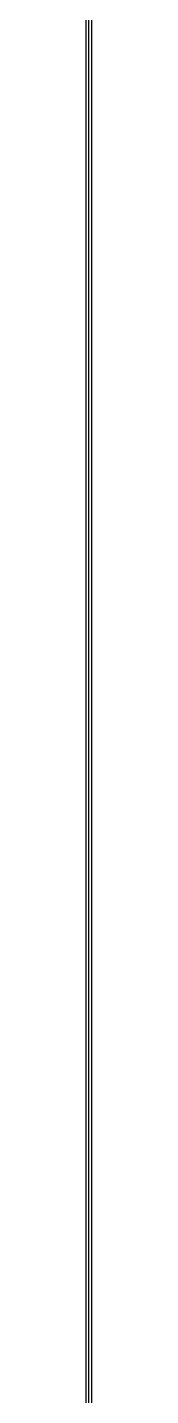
# Model space of a CAD drawing. Header units: millimetres. Extents: x -29796 to 3026807, y -20226 to 3023522.
# Drawn here: x -103 to 88, y 28847 to 74891 of the extents above; entities that cross this region are included whole.
import ezdxf

# ---------------------------------------------------------------- set-up
doc = ezdxf.new("R2010")
doc.units = ezdxf.units.MM
doc.layers.add('main_beam', color=1, linetype='Continuous')
doc.layers.add('main_beam_width', color=6, linetype='Continuous')

msp = doc.modelspace()

# ---------------------------------------------------------------- linework, layer by layer
at = {"layer": 'main_beam'}
msp.add_line((-8, 23222), (-8, 3023222), dxfattribs=at)
msp.add_line((-8, 23222), (-8, 3023222), dxfattribs=at)
at = {"layer": 'main_beam_width'}
for points in [[(-103, 23222), (-99, 102169), (-95, 181117), (-91, 260064), (-88, 339011), (-84, 417959), (-80, 496906), (-77, 575854), (-73, 654801), (-70, 733748), (-67, 812696), (-64, 891643), (-61, 970590), (-59, 1049538), (-56, 1128485), (-55, 1207433), (-53, 1286380), (-52, 1365327), (-51, 1444275), (-51, 1523222)], [(-103, 23222), (-99, 102169), (-95, 181117), (-91, 260064), (-88, 339011), (-84, 417959), (-80, 496906), (-77, 575854), (-73, 654801), (-70, 733748), (-67, 812696), (-64, 891643), (-61, 970590), (-59, 1049538), (-56, 1128485), (-55, 1207433), (-53, 1286380), (-52, 1365327), (-51, 1444275), (-51, 1523222)], [(88, 23222), (84, 102169), (80, 181117), (76, 260064), (72, 339011), (69, 417959), (65, 496906), (61, 575854), (58, 654801), (55, 733748), (52, 812696), (49, 891643), (46, 970590), (43, 1049538), (41, 1128485), (39, 1207433), (38, 1286380), (37, 1365327), (36, 1444275), (36, 1523222)], [(88, 23222), (84, 102169), (80, 181117), (76, 260064), (72, 339011), (69, 417959), (65, 496906), (61, 575854), (58, 654801), (55, 733748), (52, 812696), (49, 891643), (46, 970590), (43, 1049538), (41, 1128485), (39, 1207433), (38, 1286380), (37, 1365327), (36, 1444275), (36, 1523222)]]:
    msp.add_lwpolyline(points, dxfattribs=at)

doc.saveas('drawing.dxf')
